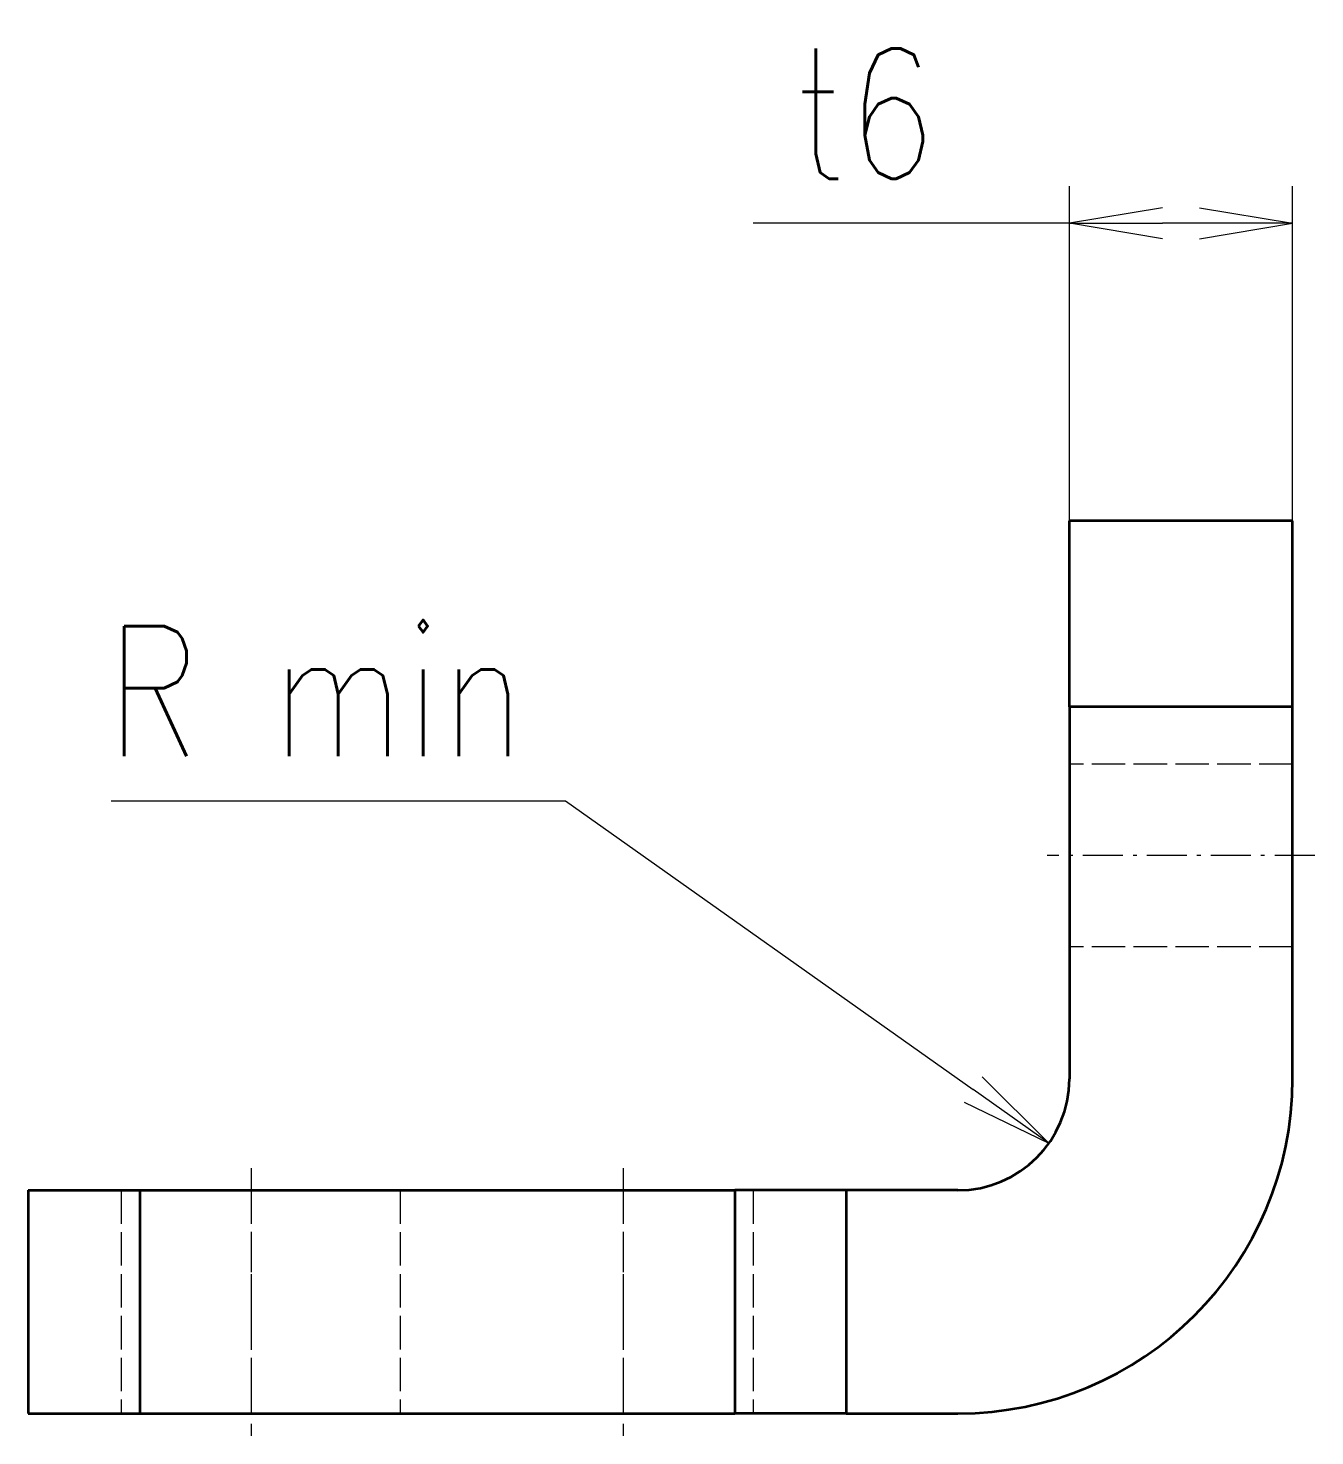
# Model space of a CAD drawing. Header units: millimetres. Extents: x -135448 to 104182, y -50696 to 70200.
# Drawn here: x -133872.27 to -133837.67, y 69301.34 to 69339.18 of the extents above; entities that cross this region are included whole.
import ezdxf

# ---------------------------------------------------------------- set-up
doc = ezdxf.new("R2010")
doc.units = ezdxf.units.MM
doc.header["$LTSCALE"] = 0.5
for name, pattern in [('AM_ISO02W050x2', [3.75, 3, -0.75]), ('AM_ISO08W050x2', [9, 6, -0.75, 1.5, -0.75]), ('DASHDOT', [18.5, 12, -3, 0.5, -3]), ('DASHED', [15, 12, -3])]:
    doc.linetypes.add(name, pattern=pattern)
for name, color, linetype, lineweight in [('中心线', 2, 'AM_ISO08W050x2', 18), ('标注线', 3, 'Continuous', 18), ('虚线', 1, 'AM_ISO02W050x2', 18)]:
    doc.layers.add(name, color=color, linetype=linetype, lineweight=lineweight)
doc.styles.add('DIM', font='romans.shx', dxfattribs={"width": 0.8, "bigfont": 'bigfont.shx'})
doc.dimstyles.new('DEH 1-1$0', dxfattribs={"dimtxt": 3.5, "dimasz": 2.5, "dimexe": 1, "dimexo": 0.625, "dimgap": 1.2, "dimtad": 1, "dimzin": 9, "dimdsep": 46, "dimtxsty": 'DIM', "dimblk": 'OPEN', "dimcen": 0, "dimclrd": 8, "dimclre": 8, "dimclrt": 2, "dimazin": 2, "dimtfac": 0.5, "dimtmove": 0, "dimatfit": 3, "dimldrblk": 'OPEN', "dimfxl": 0, "dimtolj": 2, "dimlwd": 18, "dimlwe": 18, "dimarcsym": 0})
doc.dimstyles.new('DEH 1-1$4', dxfattribs={"dimtxt": 3.5, "dimasz": 2.5, "dimexe": 1, "dimexo": 0.625, "dimgap": 1.2, "dimtad": 1, "dimtoh": 1, "dimdsep": 46, "dimtxsty": 'DIM', "dimblk": 'OPEN', "dimcen": 0, "dimclrd": 8, "dimclre": 8, "dimclrt": 2, "dimazin": 2, "dimtfac": 0.5, "dimtofl": 0, "dimtmove": 0, "dimatfit": 3, "dimldrblk": 'OPEN', "dimfxl": 0, "dimtolj": 2, "dimlwd": 18, "dimlwe": 18, "dimarcsym": 0})

# ---------------------------------------------------------------- blocks, each defined once
blk = doc.blocks.new('_Open')
at = {"color": 0, "linetype": 'ByBlock', "lineweight": -2}
for p, q in [((-1, 0.167), (0, 0)), ((-1, -0.167), (0, 0)), ((0, 0), (-1, 0))]:
    blk.add_line(p, q, dxfattribs=at)
blk = doc.blocks.new('*D183')
at = {"layer": 'Defpoints', "color": 0, "transparency": 16777216}
for p in [(-133844.272, 69333.938), (-133844.272, 69323.367), (-133838.272, 69320.943)]:
    blk.add_point(p, dxfattribs=at)
at = {"layer": '标注线', "color": 8, "lineweight": 18, "transparency": 16777216}
for p, q in [((-133844.272, 69323.992), (-133844.272, 69334.938)), ((-133838.272, 69321.568), (-133838.272, 69334.938)), ((-133844.272, 69333.938), (-133852.772, 69333.938)), ((-133840.772, 69333.938), (-133841.772, 69333.938))]:
    blk.add_line(p, q, dxfattribs=at)
at = {"layer": '标注线', "color": 8, "lineweight": 18, "transparency": 16777216, "xscale": 2.5, "yscale": 2.5, "zscale": 2.5, "rotation": 180}
blk.add_blockref('_Open', (-133844.272, 69333.938), dxfattribs=at)
at = {"layer": '标注线', "color": 8, "lineweight": 18, "transparency": 16777216, "xscale": 2.5, "yscale": 2.5, "zscale": 2.5}
blk.add_blockref('_Open', (-133838.272, 69333.938), dxfattribs=at)
at = {"layer": '标注线', "color": 2, "transparency": 16777216, "insert": (-133849.772, 69336.888), "char_height": 3.5, "attachment_point": 5, "style": 'DIM'}
blk.add_mtext('\\A2;t6', dxfattribs=at)
blk = doc.blocks.new('*D184')
at = {"layer": 'Defpoints', "color": 0, "transparency": 16777216}
for p in [(-133847.272, 69310.943), (-133844.823, 69309.21)]:
    blk.add_point(p, dxfattribs=at)
at = {"layer": '标注线', "color": 8, "lineweight": 18, "transparency": 16777216}
for p, q in [((-133870.039, 69318.412), (-133857.826, 69318.412)), ((-133857.826, 69318.412), (-133846.864, 69310.655))]:
    blk.add_line(p, q, dxfattribs=at)
at = {"layer": '标注线', "color": 8, "lineweight": 18, "transparency": 16777216, "xscale": 2.5, "yscale": 2.5, "zscale": 2.5, "rotation": 324.7153113750674}
blk.add_blockref('_Open', (-133844.823, 69309.21), dxfattribs=at)
at = {"layer": '标注线', "color": 2, "transparency": 16777216, "insert": (-133864.533, 69321.362), "char_height": 3.5, "attachment_point": 5, "style": 'DIM'}
blk.add_mtext('\\A2;{\\Fromans,bigfont|c134;R min}', dxfattribs=at)

msp = doc.modelspace()

# ---------------------------------------------------------------- linework, layer by layer
at = {"color": 7, "lineweight": 35, "ltscale": 0.125}
for p, q in [((-133844.272, 69320.943), (-133844.272, 69325.943)), ((-133838.272, 69320.943), (-133838.272, 69325.943))]:
    msp.add_line(p, q, dxfattribs=at)
at = {"color": 7, "lineweight": 35, "ltscale": 0.15}
for p, q in [((-133838.272, 69325.943), (-133844.272, 69325.943)), ((-133838.272, 69320.943), (-133844.272, 69320.943)), ((-133872.272, 69307.943), (-133872.272, 69301.943)), ((-133869.272, 69307.943), (-133869.272, 69301.943)), ((-133853.272, 69307.943), (-133853.272, 69301.943)), ((-133850.272, 69307.943), (-133850.272, 69301.943))]:
    msp.add_line(p, q, dxfattribs=at)
at = {"color": 7, "lineweight": 35, "ltscale": 0.25}
for p, q in [((-133844.272, 69320.943), (-133844.272, 69310.943)), ((-133838.272, 69310.943), (-133838.272, 69320.943))]:
    msp.add_line(p, q, dxfattribs=at)
at = {"color": 7, "lineweight": 35, "ltscale": 0.075}
for p, q in [((-133872.272, 69307.943), (-133869.272, 69307.943)), ((-133850.272, 69307.943), (-133853.272, 69307.943)), ((-133847.272, 69307.943), (-133850.272, 69307.943)), ((-133872.272, 69301.943), (-133869.272, 69301.943)), ((-133850.272, 69301.943), (-133853.272, 69301.943)), ((-133850.272, 69301.943), (-133847.272, 69301.943))]:
    msp.add_line(p, q, dxfattribs=at)
at = {"color": 7, "lineweight": 35, "ltscale": 0.4}
for p, q in [((-133869.272, 69307.943), (-133853.272, 69307.943)), ((-133869.272, 69301.943), (-133853.272, 69301.943))]:
    msp.add_line(p, q, dxfattribs=at)
at = {"color": 7, "lineweight": 35}
for radius in [3, 9]:
    msp.add_arc((-133847.272, 69310.943), radius, 270, 0, dxfattribs=at)
at = {"layer": '中心线', "linetype": 'DASHDOT', "lineweight": 13, "ltscale": 0.180014}
msp.add_line((-133837.672, 69316.944), (-133844.873, 69316.944), dxfattribs=at)
at = {"layer": '中心线', "linetype": 'DASHDOT', "lineweight": 13, "ltscale": 0.180015}
for p, q in [((-133866.272, 69308.543), (-133866.272, 69301.343)), ((-133856.272, 69308.543), (-133856.272, 69301.343))]:
    msp.add_line(p, q, dxfattribs=at)
at = {"layer": '虚线', "linetype": 'DASHED', "lineweight": 13, "ltscale": 0.15}
for p, q in [((-133838.272, 69320.943), (-133844.272, 69320.943)), ((-133838.272, 69319.403), (-133844.272, 69319.403)), ((-133838.272, 69314.486), (-133844.272, 69314.486)), ((-133869.772, 69307.943), (-133869.772, 69301.943)), ((-133869.772, 69307.943), (-133869.772, 69301.943)), ((-133866.272, 69307.943), (-133866.272, 69301.943)), ((-133866.272, 69307.943), (-133866.272, 69301.943)), ((-133866.272, 69307.943), (-133866.272, 69301.943)), ((-133866.272, 69307.943), (-133866.272, 69301.943)), ((-133862.272, 69307.943), (-133862.272, 69301.943)), ((-133856.272, 69307.943), (-133856.272, 69301.943)), ((-133856.272, 69307.943), (-133856.272, 69301.943)), ((-133856.272, 69307.943), (-133856.272, 69301.943)), ((-133856.272, 69307.943), (-133856.272, 69301.943)), ((-133852.772, 69307.943), (-133852.772, 69301.943)), ((-133852.772, 69307.943), (-133852.772, 69301.943))]:
    msp.add_line(p, q, dxfattribs=at)

# ---------------------------------------------------------------- dimensions: what is measured, and where the dimension line sits
at = {"layer": '标注线'}
dim = msp.add_linear_dim(base=(-133844.272, 69333.938), p1=(-133838.272, 69320.943), p2=(-133844.272, 69323.367), dimstyle='DEH 1-1$0', override={"dimpost": 't<>'}, dxfattribs=at)
dim.commit()
dim.dimension.update_dxf_attribs({"geometry": '*D183', "text_midpoint": (-133849.772, 69336.888)})
dim = msp.add_radius_dim(center=(-133847.272, 69310.943), mpoint=(-133844.823, 69309.21), text='{\\Fromans,bigfont|c134;R min}', dimstyle='DEH 1-1$4', override={"dimtmove": 1}, dxfattribs=at)
dim.commit()
dim.dimension.update_dxf_attribs({"geometry": '*D184', "text_midpoint": (-133857.826, 69318.412), "dimtype": 164})

doc.saveas('drawing.dxf')
